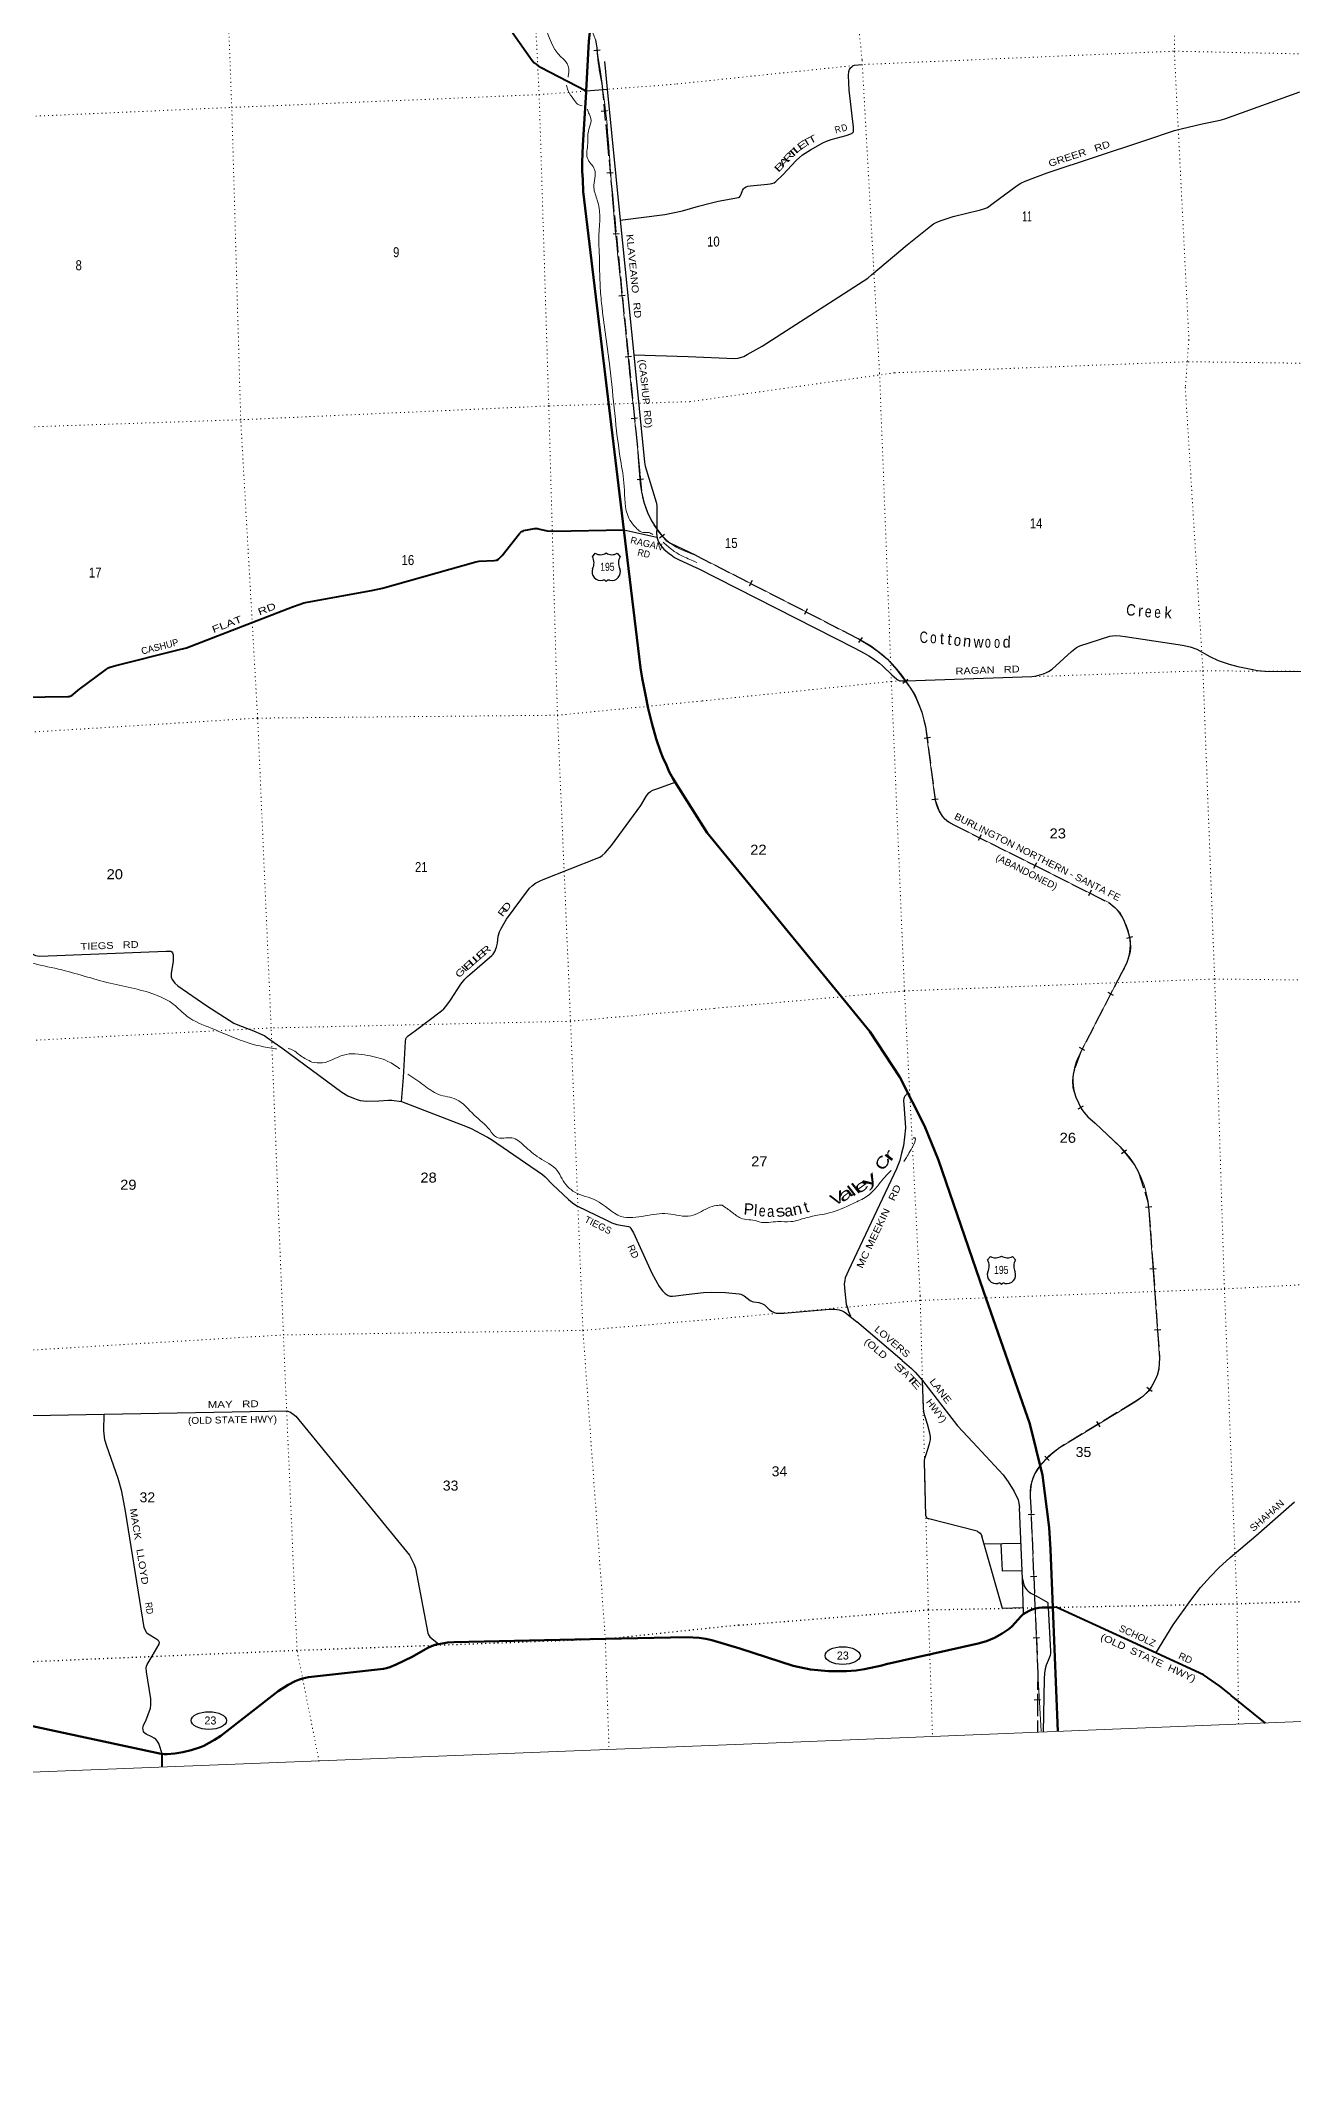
# Model space of a CAD drawing. Header units: feet. Extents: x 745759 to 1002271, y -170898 to 32007.
# Drawn here: x 896054 to 917986, y -170898 to -135377 of the extents above; entities that cross this region are included whole.
import ezdxf
from ezdxf.enums import TextEntityAlignment as Align

# ---------------------------------------------------------------- set-up
doc = ezdxf.new("R2010")
doc.units = ezdxf.units.FT
doc.header["$LTSCALE"] = 48
doc.linetypes.add('DOTTED', pattern=[1.5, 0.3, -1.2])
doc.linetypes.add('LONG_DASHED', pattern=[7.5, 6, -1.5])
for name, color, linetype, lineweight in [('16', 7, 'Continuous', 25), ('17', 7, 'Continuous', 25), ('20', 7, 'Continuous', 35), ('23', 7, 'Continuous', 70), ('26', 7, 'Continuous', 40), ('29', 7, 'Continuous', 25), ('34', 7, 'Continuous', 13), ('39', 7, 'Continuous', 13), ('4', 7, 'Continuous', 13), ('6', 7, 'DOTTED', 25), ('63', 7, 'Continuous', 25), ('7', 7, 'DOTTED', 13)]:
    doc.layers.add(name, color=color, linetype=linetype, lineweight=lineweight)
for name, color, linetype in [('27', 7, 'Continuous'), ('30', 7, 'Continuous'), ('41', 7, 'Continuous')]:
    doc.layers.add(name, color=color, linetype=linetype)

msp = doc.modelspace()

# ---------------------------------------------------------------- linework, layer by layer
at = {"layer": '16'}
for p, q in [((905713.76, -144408.02), (905765.07, -144349.26)), ((905956.83, -144343.29), (905956.55, -144343.49)), ((906148.92, -144349.17), (906200.31, -144408.02)), ((912875.25, -156647.17), (912874.97, -156647.37)), ((912632.18, -156711.9), (912683.49, -156653.14)), ((913067.34, -156653.05), (913118.73, -156711.9))]:
    msp.add_line(p, q, dxfattribs=at)
for centre, radius, start, end in [((905520.78, -144518.65), 222.05, 332.97043, 29.75871), ((905856.14, -144191.6), 182.07, 239.97227, 303.45418), ((906057.92, -144192.1), 181.52, 236.33975, 300.08743), ((906057.91, -144191.6), 182.07, 236.54582, 236.59441), ((906393.28, -144518.65), 222.05, 150.24129, 207.02957), ((905859.97, -144673.55), 151.42, 159.09177, 283.81923), ((906054.09, -144673.55), 151.42, 256.18077, 20.90823), ((912976.35, -156495.98), 181.52, 236.33975, 300.08743), ((912778.39, -156977.43), 151.42, 159.09177, 283.81923), ((912439.2, -156822.53), 222.05, 332.97043, 29.75871), ((912774.57, -156495.48), 182.07, 239.97227, 303.45418), ((912976.34, -156495.48), 182.07, 236.54582, 236.59441), ((912972.51, -156977.43), 151.42, 256.18077, 20.90823), ((913311.7, -156822.53), 222.05, 150.24129, 207.02957)]:
    msp.add_arc(centre, radius, start, end, dxfattribs=at)
for centre, major_axis, start_param, end_param in [((905915.3, -144872.37), (-19.56, 51.67), 4.95877769, 6.28318531), ((905998.75, -144872.37), (19.56, 51.67), 0, 1.32637542), ((912833.73, -157176.25), (-19.56, 51.67), 4.95877769, 6.28318531), ((912917.18, -157176.25), (19.56, 51.67), 0, 1.32637542)]:
    msp.add_ellipse(centre, major_axis=major_axis, ratio=0.929097, start_param=start_param, end_param=end_param, dxfattribs=at)
at = {"layer": '17'}
for centre in [(910095.2, -163639.28), (899001.11, -164775.65)]:
    msp.add_ellipse(centre, major_axis=(309.24, -1), ratio=0.500121, dxfattribs=at)
at = {"layer": '20', "lineweight": 70}
msp.add_line((913862.38, -164968.51), (913775.39, -162794.61), dxfattribs=at)
for points in [[(905760.78, -119453.46), (906251.87, -129908.37), (906262.45, -130024.79), (906260.49, -130129.61), (906252.26, -130228.64), (906244.72, -130345.77), (905662.93, -135279.75), (905651.06, -135388.99), (905607.62, -136258.5)], [(905607.62, -136258.5), (905606.89, -136273.04), (905546.65, -137210.09), (905542.07, -137351.28), (905534.02, -137506.71), (905535.95, -137659.73), (905543.76, -137808.49), (905551.83, -138015.66), (906264.96, -143936.77)], [(906264.96, -143936.77), (906555.88, -146352.23), (906586.79, -146534.49), (906640.79, -146824.3), (906690.52, -147066.09), (906754.97, -147323.43), (906832.04, -147594.36), (906907.01, -147816.15), (906949.92, -147921.85), (907009.37, -148058.78), (907060.51, -148171.25), (907127.46, -148295.88), (907165.27, -148355.65), (907724.12, -149239.03)], [(913775.39, -162794.61), (913734.83, -161779.68), (913712.58, -161399.96), (913590.53, -160483.8), (913373.39, -159585.42), (912563.04, -157260.91), (911770.15, -154967.93), (911527.22, -154367.63), (911093.35, -153518.67), (910573.12, -152719.72), (909972.22, -151979.52), (907723.65, -149238.29)]]:
    msp.add_lwpolyline(points, dxfattribs=at)
at = {"layer": '23'}
msp.add_line((913779.48, -162794.53), (913775.39, -162794.61), dxfattribs=at)
for points in [[(908292.55, -163517.02), (909226.48, -163816.63), (909534.55, -163880.86), (909847.65, -163912.53), (910162.34, -163911.3), (910333.49, -163897.61), (910475.18, -163877.18), (910782.74, -163810.55), (910853.78, -163790.28), (912468.87, -163429.78), (912613.38, -163386.14), (912752.54, -163327.63), (912884.82, -163254.9), (913008.78, -163168.74), (913060.57, -163126.6), (913212.48, -162954.88), (913257.43, -162916.23), (913306.18, -162882.49), (913358.18, -162854.03), (913412.88, -162831.16), (913469.66, -162814.14), (913527.91, -162803.14), (913587, -162798.3), (913595.5, -162798.11), (913775.39, -162794.61)], [(903028.18, -163436.24), (903177.72, -163408.54), (903287.49, -163401.11), (905940.08, -163347.86), (907368.02, -163318.04), (907581.63, -163329.26), (907700.47, -163345.78), (907805.4, -163369.37), (908293.98, -163517.45)], [(898182.51, -165359.56), (898218.41, -165364.91), (898268.71, -165364.09), (898403.07, -165353.72), (898546.02, -165331.06), (898688.99, -165294.16), (898851.39, -165240.22), (898910.81, -165215.45), (899097.33, -165114.7), (899207.28, -165042.17), (900210.69, -164261.62), (900388.13, -164148.48), (900513.58, -164085.72), (900568.88, -164063.42), (900639.86, -164041.95), (900742.2, -164018.83), (900851.87, -164002.69), (902056.05, -163868.84), (902108.11, -163859.44), (902165.88, -163841.27), (902278.87, -163793.62), (902561.81, -163657.63), (902831.97, -163504.01), (902900.41, -163472.96), (902981.29, -163446.53), (903016.87, -163438.34), (903028.18, -163436.24)], [(895829.86, -164856.36), (898165.35, -165357), (898182.51, -165359.56)]]:
    msp.add_lwpolyline(points, dxfattribs=at)
at = {"layer": '26'}
msp.add_line((898183.56, -165592.67), (898182.51, -165359.56), dxfattribs=at)
for points in [[(900002.92, -130609.51), (900246.33, -130971.84), (900381.38, -131230.44), (900557.35, -131453.18), (901162.16, -132128.46), (901194.14, -132154.78), (901229.9, -132175.11), (901347.36, -132225.94), (902284.9, -132646.44), (902458.27, -132750.44), (902554.17, -132810.61), (902601.3, -132846.39), (902640.94, -132886.3), (902788.71, -133057.77), (904660.39, -135725.98), (904693.97, -135763.28), (904729.73, -135791.74), (904767.11, -135817.76), (904805.9, -135839.12), (905607.62, -136258.5)], [(895328.81, -146873.16), (896529.41, -146854.27), (896554.11, -146852.69), (896582.18, -146846.08), (896602.81, -146836.99), (896622.9, -146822.4), (896712.58, -146744.35), (897206.2, -146376.49), (897244.54, -146351.79), (897264.35, -146343.53), (897287.3, -146337.05), (897373.06, -146313.55), (898440.86, -146042.02), (898606.57, -146001.27), (900461.4, -145287.94), (900600.47, -145236.88), (900659.9, -145215.4), (900718.13, -145203.34), (901849.12, -145001.85), (902040.92, -144958.07), (903675.8, -144497.1), (903731.09, -144489.46), (903993.48, -144476.59), (904041.43, -144467.99), (904071.03, -144449.37), (904135.09, -144386.43), (904438.58, -144001.85), (904459.47, -143981.13), (904478.87, -143967.51), (904494.14, -143959.66), (904511.24, -143952.67), (904701.26, -143915), (904726.89, -143912.58), (904752.89, -143914.65), (904796.4, -143925.37), (904922.52, -143954.67), (905035.61, -143960.31), (906264.96, -143936.77)], [(917496.32, -164822.31), (916898.9, -164335.45), (916865.59, -164310.65), (916696.84, -164172.18), (916409.95, -163975.07), (915447.89, -163531.84), (913835.46, -162793.26), (913798.9, -162794.72), (913779.48, -162794.53)]]:
    msp.add_lwpolyline(points, dxfattribs=at)
at = {"layer": '29'}
for p, q in [((905924.79, -135740.85), (905973.58, -136229.4)), ((905607.62, -136258.5), (905973.07, -136229.54)), ((905973.58, -136229.4), (906202.37, -138520.15)), ((906202.37, -138520.15), (906437.92, -140878.65)), ((906437.92, -140878.65), (907391.51, -140905.34)), ((906264.96, -143936.77), (906843.34, -144068.29)), ((907540.12, -144602.87), (910306.57, -146008.16)), ((911209.64, -146580.89), (913405.15, -146504.34)), ((911139.51, -158476.16), (910342.8, -157798.15)), ((911549.45, -161194.56), (911524.96, -160247.63)), ((912449.65, -161462.99), (911601.89, -161242.74)), ((912892.7, -162815.26), (912533.98, -161550.15)), ((912577.94, -161683.36), (913208.3, -161672.88)), ((913258.92, -162916.66), (913240.89, -162296.47)), ((913255.63, -162802.68), (912892.81, -162815.78)), ((913693.11, -162795.9), (913736.28, -163565.79))]:
    msp.add_line(p, q, dxfattribs=at)
for points in [[(907292.47, -138357.71), (907569.92, -138276.53), (907776.52, -138220.6), (907915.07, -138188.99), (908271.15, -138124.54), (908289.99, -138119.07), (908303.36, -138102.04), (908319.76, -138066.18), (908343.47, -137998.69), (908358.65, -137973.77), (908377.5, -137953.71), (908407.26, -137934.86), (908435.83, -137926.96), (908480.18, -137920.27), (908776.71, -137891.09), (908825.94, -137884.4), (908856.33, -137875.89), (908894, -137863.73), (908927.41, -137842.45), (909048.94, -137725.73), (909282.27, -137472.82), (909389.84, -137377.36), (909436.02, -137345.75), (909530.19, -137288.01), (909749.57, -137165.8), (909809.73, -137138.44), (909846.17, -137122.65), (909893.59, -137106.82), (910157.29, -137035.11), (910236.91, -137008.95), (910259.39, -136997.39), (910271.54, -136987.67), (910282.48, -136973.08), (910285.52, -136953.02), (910283.68, -136889.2), (910210.76, -136242.35), (910199.24, -135990.01), (910205.9, -135916.49), (910216.25, -135884.22), (910235.06, -135853.26), (910253.93, -135834.37), (910273.95, -135819.22), (910304.97, -135807.62), (910435.01, -135793.03)], [(915386.19, -137124.44), (915902.72, -136952.98), (916018.17, -136920.18), (916388.85, -136836.25), (916701.18, -136769.4), (916787.47, -136748.7), (918100.01, -136272.07)], [(907391.51, -140905.34), (908201.27, -140937.51), (908265.67, -140933.86), (908324, -140919.26), (908362.89, -140904.67), (908424.88, -140869.42), (908687.39, -140723.51), (910537.04, -139531.95), (910602.72, -139478.43), (911224.96, -138953.16), (911633.31, -138622.43), (911685.52, -138582.32), (911741.48, -138553.11), (911819.26, -138523.92), (912031.93, -138457.07), (912508.33, -138340.34), (912586.09, -138316.04), (912631.09, -138295.33), (912731.95, -138223.61), (913150.01, -137912.34), (913216.85, -137872.23), (913287.36, -137838.15), (913675.03, -137688.62), (915386.19, -137124.44)], [(906202.37, -138520.15), (906980.59, -138420.92), (907292.47, -138357.71)], [(906437.92, -140878.65), (906625.4, -142755.78), (906638.13, -142823.77), (906829.93, -143452.8), (906842.42, -143514.76), (906844.8, -143627.47), (906839.28, -143899.64), (906837.55, -144010.5), (906840.54, -144040.37), (906849.79, -144082.3), (906861.22, -144122.05), (906878.71, -144158.26), (906906.39, -144206.44), (906934.68, -144243.47), (906964.61, -144276.68), (907064.74, -144357.27), (907090.86, -144377.96), (907153.15, -144420.05), (907223.88, -144458.66), (907539.05, -144602.38)], [(913405.15, -146504.34), (913454.89, -146500.08), (913503.51, -146490.36), (913572.79, -146472.12), (913612.29, -146456.92), (913665.15, -146436.85), (913697.97, -146419.83), (913763, -146374.23), (914098.44, -146067.81), (914188.98, -145995.45), (914249.14, -145965.67), (914769.32, -145800.3), (914818.55, -145791.17), (914872.03, -145786.31), (914954.06, -145790.57), (915039.75, -145803.33), (916043.03, -145955.94), (916176.13, -145984.51), (916295.83, -146028.9), (916524.32, -146155.36), (916669.57, -146222.84), (916859.76, -146286.68), (917009.88, -146329.85), (917243.82, -146379.1), (917357.48, -146397.94), (917487.85, -146410.39)], [(910306.57, -146008.16), (910474.2, -146099.42), (910554.41, -146143.2), (910615.18, -146182.11), (910739.15, -146272.09), (910795.06, -146318.3), (910957.92, -146473.94), (911045.42, -146551.76), (911060.01, -146561.49), (911084.32, -146573.65), (911128.07, -146578.51), (911209.64, -146580.89)], [(917487.85, -146410.39), (920746.43, -146427.21), (921130.93, -146430.23)], [(904065.7, -151049.33), (904085.28, -150975.37), (904115.72, -150912.3), (904211.38, -150751.33), (904615.76, -150207.52), (904665.77, -150161.83), (904720.11, -150120.51), (904798.39, -150079.17), (904854.91, -150055.25), (905798.46, -149685.45), (905841.95, -149665.87), (905885.44, -149637.59), (905937.61, -149589.74), (906050.66, -149463.58), (906563.74, -148763.15), (906663.75, -148593.48), (906702.9, -148539.08), (906733.32, -148515.17), (906770.29, -148495.58), (906859.42, -148462.96), (907165.27, -148355.65)], [(892142.11, -149957.43), (894521.22, -150667.77), (894574.41, -150687.84), (894652.93, -150737.13), (895968.17, -151384.55), (896041.25, -151397.8), (898253.15, -151313.06)], [(898253.15, -151313.06), (898333.41, -151314.32), (898350.79, -151320.85), (898363.84, -151340.43), (898376.89, -151375.23), (898372.54, -151483.99), (898337.75, -151701.5), (898339.92, -151764.59), (898359.49, -151810.26), (898407.32, -151871.17), (898459.5, -151919.02), (898963.87, -152267.05), (899439.98, -152569.41), (899507.38, -152602.03), (899781.3, -152706.44), (899916.09, -152765.17), (899981.31, -152795.63), (900011.75, -152815.2), (900276.98, -153002.26), (901329.21, -153780.97), (901431.38, -153841.88), (901529.22, -153885.38), (901594.43, -153909.31), (901650.96, -153922.36), (901764.01, -153937.59), (901977.06, -153933.24), (902146.63, -153920.19), (902203.16, -153920.19), (902371.09, -153941.79)], [(902371.09, -153941.79), (902409.05, -153524.76), (902439.48, -152889.59), (902450.37, -152843.92), (902461.24, -152822.16), (902491.66, -152793.88), (902617.76, -152698.17), (903069.97, -152354.48), (903111.29, -152319.69), (903148.24, -152280.52), (903230.85, -152167.41), (903413.48, -151888.98), (903480.89, -151804.16), (903526.54, -151754.12), (903565.66, -151719.31), (903952.65, -151388.67), (903976.57, -151362.58), (904004.83, -151314.71), (904035.26, -151240.75), (904052.67, -151173.33), (904065.7, -151049.33)], [(911238.6, -153792.33), (911185.15, -153851.54), (911170.42, -153870.17), (911163.42, -153888.8), (911161.11, -153926.06), (911169.63, -154068.88), (911194.46, -154404.21), (911180.5, -154565.67), (911157.22, -154720.91), (911127.74, -154848.21), (911093.61, -154975.51), (911039.29, -155118.34), (910195.2, -156900.55), (910140.89, -157027.85), (910133.13, -157074.42), (910122.27, -157133.42), (910133.13, -157266.93), (910157.96, -157490.48), (910178.13, -157555.68), (910195.2, -157614.68), (910232.44, -157701.61)], [(902371.09, -153941.79), (903492.37, -154372.64), (903590.19, -154413.96), (903768.46, -154505.32), (903874.99, -154564.05), (903946.73, -154605.38), (904842.43, -155218.78), (904885.92, -155257.94), (905016.36, -155392.8), (905294.63, -155658.17), (905364.21, -155714.73), (905408.77, -155744.09), (905455.51, -155771.28), (905946.84, -156014.9), (906053.37, -156064.93), (906105.55, -156084.51), (906142.5, -156093.21), (906242.51, -156110.61)], [(906242.51, -156110.61), (906347.95, -156128.01), (906364.78, -156133.97), (906372.39, -156141.58), (906389.25, -156162.82), (906434.91, -156238.95), (906756.66, -156948.06), (906884.93, -157178.63), (906940.92, -157253.14), (906965.92, -157280.33), (906989.29, -157300.44), (907038.74, -157335.8), (907058.31, -157345.59), (907076.25, -157350.47), (907096.36, -157351.02), (907113.75, -157349.94), (907176.25, -157343.94), (907354.52, -157317.84), (907658.89, -157285.21), (907795.85, -157280.86), (908045.67, -157286.29)], [(908045.67, -157286.29), (908282.8, -157310.4), (908309.96, -157316.61), (908333.23, -157324.37), (908369.7, -157344.55), (908475.21, -157422.18), (908510.12, -157440.81), (908540.38, -157450.12), (908627.27, -157462.54), (908660.63, -157470.31), (908691.66, -157482.72), (908726.57, -157502.9), (908816.57, -157589.84), (908859.24, -157614.68), (908897.25, -157633.31), (908939.92, -157644.18), (908984.15, -157648.84), (909064.83, -157645.73), (909871.68, -157577.42), (909957.02, -157575.87), (909992.71, -157580.53), (910033.05, -157589.84), (910088.91, -157608.47), (910123.05, -157624), (910164.94, -157650.39), (910342.8, -157798.15)], [(887809.05, -158698.82), (890075.52, -158552.02), (890150.02, -158554.78), (890235.76, -158579.28), (892191.96, -159433.21), (892261.65, -159462.71), (892402, -159495.48), (893523.87, -159628.75), (893588.58, -159634.26), (893697.11, -159625.98), (894966.29, -159453.32), (897167.2, -159414.63)], [(911139.51, -158476.16), (911299.97, -158612.91), (911365.14, -158679.67), (911490.82, -158822.48)], [(911524.96, -160247.63), (911528.83, -160221.24), (911533.48, -160190.19), (911549.79, -160138.96), (911618.06, -159930.93), (911626.58, -159887.46), (911631.24, -159848.65), (911631.24, -159803.63), (911621.16, -159747.74), (911577.71, -159589.39), (911531.17, -159443.46), (911517.97, -159378.26), (911512.55, -159297.53), (911490.82, -158822.48)], [(911490.82, -158822.48), (912105.28, -159617.34), (912372.16, -159902.99), (912905.92, -160474.29), (912991.26, -160595.38), (913098.33, -160766.15), (913165.05, -160915.19), (913180.56, -160971.07), (913191.9, -161050.64)], [(897869.52, -163145.92), (897543.38, -161113.1), (897473.81, -160769.4), (897412.93, -160538.83), (897212.92, -159973.26), (897178.13, -159864.49), (897160.74, -159703.52), (897167.2, -159414.63)], [(897167.2, -159414.63), (900364.56, -159358.42), (900427.89, -159380.11), (900521.35, -159450.98), (902510.81, -161882.91), (902549.7, -161949.88), (902589.22, -162032.93), (902616.43, -162110.43), (902836.03, -163246), (902846.69, -163277.18), (902856.35, -163295.82), (902868.81, -163311.19), (902902.26, -163342.11), (903028.18, -163436.24)], [(911549.45, -161194.56), (911555.21, -161210.92), (911564.52, -161223.34), (911581.59, -161234.2), (911601.89, -161242.74)], [(913240.89, -162296.47), (913189.97, -161052.73), (913191.9, -161050.64)], [(915578.38, -163596.02), (915877.99, -163102.58), (916188.31, -162667.9), (916362.1, -162444.35), (916535.88, -162251.85), (916678.63, -162105.92), (916877.23, -161922.74), (917330.3, -161543.95), (918006.19, -160946.2)], [(912449.65, -161462.99), (912467.96, -161470.96), (912481.15, -161479.5), (912501.71, -161498.91), (912519.17, -161519.87), (912533.98, -161550.15)], [(912862.87, -161688.98), (912886.17, -162154.19), (913224.58, -162149.99)], [(913240.89, -162296.47), (913268.98, -162400.87), (913279.84, -162427.26), (913297.68, -162456.76), (913321.73, -162487.81), (913345, -162512.65), (913369.83, -162534.38), (913400.08, -162553.01), (913489.62, -162600.46)], [(913693.11, -162795.9), (913692.09, -162716.91), (913489.62, -162600.46)], [(898182.51, -165359.56), (898129.33, -165196.1), (898121.72, -165177.62), (898089.11, -165122.14), (898072.8, -165103.65), (898060.84, -165092.78), (898043.45, -165081.9), (898002.14, -165060.15), (897899.96, -165012.3), (897878.22, -164997.07), (897865.17, -164984.01), (897857.56, -164969.88), (897847.78, -164929.63), (897845.61, -164911.14), (897847.78, -164886.13), (897858.65, -164853.5), (897895.61, -164781.72), (897978.23, -164559.84), (897980.39, -164539.17), (897984.75, -164516.33), (897982.58, -164394.52), (897908.66, -163924.66), (897904.3, -163853.96), (897908.64, -163823.51), (897921.7, -163794.15), (898008.67, -163650.58), (898130.42, -163437.4), (898134.75, -163412.38), (898126.07, -163385.2), (898106.48, -163368.88), (898073.89, -163346.04), (897934.75, -163263.38), (897915.16, -163247.06), (897899.96, -163224.23), (897869.52, -163145.92)], [(913736.28, -163565.79), (913734.75, -163604.2), (913729.31, -163636.8), (913692.07, -163726.85), (913660.27, -163804.47), (913642.42, -163872.78), (913630.01, -163947.3), (913623.8, -164043.55), (913605.33, -164978.84)]]:
    msp.add_lwpolyline(points, dxfattribs=at)
at = {"layer": '34'}
msp.add_spline([(901022.41, -119641.59), (901482.39, -120170.4), (902045.9, -120923.85), (902861.49, -121939.35), (903364.38, -122534.03), (903800.76, -123076.92), (904155.98, -123554.5), (904557.88, -124040.33), (904798.31, -124365.29), (904931.44, -124678.35), (905038.31, -125248.27), (905274.82, -126455.7), (905378.73, -126846.45), (905634.08, -127140.61), (905832.3, -127416.87), (905872.83, -127681.18), (905787.8, -127930.28), (905594.33, -128189.67), (905462.25, -128472.84), (905443.08, -128705.25), (905441.16, -129380.16), (905415.87, -129765.9), (905320.78, -130015.39), (905062.84, -130327.67), (904801.23, -130700.53), (904541.14, -131216.35), (904171.41, -131970.14), (904132.59, -132215.41), (904193.56, -132486.98), (904443.16, -133047.27), (904898.19, -133913.75), (905390.83, -134762.64), (905766.93, -135362.29), (905801.97, -135640.92), (905877.45, -136129.47), (906062.37, -138082.25), (906272.93, -140227.41), (906425.29, -141758.43), (906517.06, -142665.35), (906574.94, -143271.43), (906679.93, -143637.97), (906835.96, -143917.9), (907079.76, -144174.24), (907524.99, -144385.14)], degree=3, dxfattribs=at)
at = {"layer": '39'}
for points in [[(899783.83, -130866.55), (899904.3, -131039.65), (899985.22, -131098.92), (900143.24, -131016.18), (900271.08, -130934.61), (900316.38, -130959.02), (900421.27, -131116.06), (900583.52, -131297.04), (900685.69, -131436.06), (900957.02, -131622.83), (901105.71, -131766.06), (901235.71, -131843.55), (901372.83, -131896.6), (901466.32, -132019.84), (901652.1, -132183.78), (901787.49, -132192.57), (902042.56, -132375.95), (902284.77, -132539.69), (902504.27, -132637.84), (902708.95, -132821.18), (902911.87, -133063.01), (903148.93, -133301.49), (903299.95, -133607.8), (903717.35, -133974.17), (904346.39, -134340.29), (904544.72, -134515.82), (904855.61, -135045.51), (905166, -135665.86), (905271.09, -135776.56), (905296.96, -135974.97), (905288.11, -136014.72)], [(905262.12, -136155.73), (905289.66, -136253.25), (905384.17, -136402.64), (905456.05, -136488.45), (905534.84, -136521.26)], [(905626.02, -136579.53), (905656.23, -136659.89), (905691.04, -136777.37), (905650.02, -136928.32), (905633.88, -137180.3), (905625.94, -137434.61), (905752.6, -137633.1), (905740.67, -137947.82), (905799.76, -138171.11), (905843.17, -138457.47), (905826.38, -138802.6), (905833.33, -139084.34), (905851.8, -139708.18), (905884.09, -140057.07), (906019.69, -141090.84), (906206.94, -142712.55), (906271.51, -143177.74), (906353.07, -143733.38), (906438.75, -143862.97), (906508.06, -143934.79), (906602.68, -143983.45), (906703.62, -143987.55), (906774.4, -144019.54)], [(906955.81, -144155.72), (907127.04, -144301.3), (907303.84, -144402.91), (907540.3, -144508.96)], [(889639.04, -155550.54), (889719.23, -155513.45), (889862.36, -155513.88), (889959.49, -155316.68), (890018.83, -155235.79), (890016.45, -155123.08), (890026.1, -154905.14), (890120.47, -154585.18), (890302.94, -154302.05), (890448.48, -154002.23), (890492.95, -153746.67), (890559.97, -153552.67), (890581.98, -153445.05), (890568.11, -153244.15), (890776.35, -153105.04), (890979.52, -152887.58), (891364.31, -152209.74), (891820.76, -151508.95), (892330.91, -150737.56), (892524.44, -150427.81), (892630.06, -150345.1), (892849.27, -150332.48), (893246.59, -150441.79), (893866.9, -150687.39), (894410.5, -150929.96), (895079.82, -151191.76), (895853.89, -151503.85), (896368.64, -151626.69), (897271.11, -151871.3), (898106.06, -152090.35), (898377.91, -152238.83), (898622.08, -152452.85), (899043.36, -152659.93), (899622.95, -152895.04), (900165.95, -153018.78), (900185.46, -153021.14)], [(900386.51, -153013.5), (900434.71, -153026.18), (900610.26, -153144.38), (900803.9, -153251.6)], [(900803.9, -153251.6), (900987.91, -153266.54), (901355.46, -153129.25), (901776.95, -153134.87), (902135.79, -153239.65), (902344.8, -153368.64)], [(902485.49, -153464.18), (902762.76, -153656.22), (903018.98, -153817.39), (903330.82, -153905.88), (903645.85, -154179.57), (903915.97, -154438.91), (904035.94, -154569.17), (904304.4, -154578.79), (904521.36, -154715.31), (904785.74, -154930.56), (905096.63, -155150.02), (905182.94, -155295.71), (905405.75, -155530.71), (905778.15, -155673.23), (906214.33, -155952.24), (906635.27, -155943.79), (907034.99, -155907.97), (907439.47, -155942.46), (907734.56, -155808.01), (907884.01, -155763.87), (907985.31, -155757.25)], [(911163.73, -154992.43), (911272.09, -154819.61), (911338.43, -154578.93), (911328.45, -154581.36)], [(907985.31, -155757.25), (908154.96, -155876.53), (908310.64, -155982.85), (908597.03, -156035.28), (908633.85, -156047.83), (908962.19, -156044.05), (909187.93, -156044.6), (909453.18, -155978.98), (909912.38, -155876.94), (910316.44, -155710.7), (910538.97, -155588.41), (910708.98, -155415.92), (910920.25, -155171.13), (910942.68, -155149.71)]]:
    msp.add_spline(points, degree=3, dxfattribs=at)
at = {"layer": '4'}
msp.add_lwpolyline([(745759.19, 12310.89), (776820.48, 13358.05), (807880.31, 14447.96), (838938.61, 15580.58), (869995.32, 16755.93), (901050.39, 17973.99), (932103.74, 19234.78), (963155.34, 20538.27), (994205.12, 21881.75), (1002271.19, -161246.56), (970969.51, -162603.69), (939665.99, -163917.76), (908360.69, -165188.77), (877053.68, -166416.71), (845745, -167601.59), (814434.73, -168743.41), (783122.91, -169842.15), (751809.62, -170897.82)], close=True, dxfattribs=at)
msp.add_lwpolyline([(745759.19, 12310.89), (776820.48, 13358.05), (807880.31, 14447.96), (838938.61, 15580.58), (869995.32, 16755.93), (901050.39, 17973.99), (932103.74, 19234.78), (963155.34, 20538.27), (994205.12, 21881.75), (1002271.19, -161246.56), (970969.51, -162603.69), (939665.99, -163917.76), (908360.69, -165188.77), (877053.68, -166416.71), (845745, -167601.59), (814434.73, -168743.41), (783122.91, -169842.15), (751809.62, -170897.82)], close=True, dxfattribs=at)
at = {"layer": '6'}
for points in [[(908276.61, -163106.72), (911595.2, -162837.67), (916997.87, -162730.58), (919656.17, -162643.22)], [(908276.61, -163106.72), (905940.24, -163351.88), (900544.03, -163551.45), (895191.19, -163777.51), (889739.5, -164001.41), (884422.99, -164280.45), (879120.33, -164552.89), (876986.3, -164667.92)]]:
    msp.add_lwpolyline(points, dxfattribs=at)
at = {"layer": '63'}
for p, q in [((905738.09, -135547.9), (905848.33, -135538.91)), ((905869.8, -136612.3), (905979.91, -136601.79)), ((905969.49, -137693.43), (906079.62, -137683.08)), ((906075.03, -138760.65), (906185.12, -138749.87)), ((906178.58, -139841.52), (906288.65, -139830.69)), ((906286.8, -140908.31), (906396.86, -140897.38)), ((906392.16, -141989.06), (906502.21, -141977.96)), ((906500.62, -143055.47), (906610.74, -143044.98)), ((906886.05, -144080.39), (906975.08, -144014.75)), ((908511.19, -144825.71), (908460.72, -144924.13)), ((909476.14, -145323.53), (909425.66, -145421.95)), ((910435.12, -145819.73), (910371.2, -145910)), ((911236.34, -146559.63), (911150.3, -146629.14)), ((911629.83, -147574.77), (911520.15, -147589.06)), ((911767.47, -148651.81), (911657.79, -148666.09)), ((912517.28, -149275.55), (912467.66, -149374.41)), ((913486.53, -149764.94), (913436.92, -149863.79)), ((914445.99, -150243.56), (914396.37, -150342.42)), ((915169.61, -151057.95), (915063.38, -151088.77)), ((914838.32, -152087.18), (914740.09, -152036.34)), ((914336.86, -153050.24), (914238.63, -152999.4)), ((914306.77, -154021.88), (914212.09, -154079.07)), ((915063.92, -154794.65), (914974.28, -154859.45)), ((915506.81, -155783.41), (915396.85, -155795.38)), ((915584.79, -156868.4), (915474.47, -156876.37)), ((915664.67, -157937.63), (915554.35, -157945.6)), ((915511.35, -159014.76), (915422.46, -158948.94)), ((914603.27, -159635.19), (914545.97, -159540.58)), ((913711.83, -160226.91), (913636.22, -160146.17)), ((913450.72, -161171.85), (913340.21, -161176.56)), ((913494.28, -162256.77), (913383.77, -162261.48)), ((913542.48, -163327.9), (913431.97, -163332.6)), ((913557.01, -164414.85), (913446.57, -164421.08))]:
    msp.add_line(p, q, dxfattribs=at)
at = {"layer": '63', "lineweight": 13}
for p, q in [((907532.52, -144386.84), (910368.5, -145841.31)), ((911548.02, -147381.06), (911715.66, -148668.25)), ((912042.39, -149099.99), (914754.56, -150461.21)), ((914982.08, -151687.41), (914257.67, -153086.85)), ((914513.7, -154319.9), (914954.58, -154734.73)), ((915457.45, -155848.51), (915643.79, -158427.15)), ((915211.19, -159201.41), (913890.89, -160001.04))]:
    msp.add_line(p, q, dxfattribs=at)
at = {"layer": '63', "linetype": 'LONG_DASHED'}
for points in [[(905767.99, -135361.96), (905791.63, -135500.68), (905803.06, -135640.78), (905843.8, -135884.62), (905878.54, -136129.34), (905971.75, -137105.7), (906063.46, -138082.14), (906168.48, -139154.75), (906274.02, -140227.3), (906350.05, -140992.82), (906426.38, -141758.32), (906472.12, -142211.79), (906518.15, -142665.24), (906547.17, -142968.26), (906576.03, -143271.26), (906615.37, -143456.8), (906680.95, -143637.54), (906750.4, -143781.62), (906836.87, -143917.28), (906944.71, -144063.54), (907007.15, -144125.95), (907080.3, -144173.28), (907302.85, -144278.7), (907525.46, -144384.15)], [(907532.02, -144387.82), (909452.2, -145372.61), (910367.93, -145842.25), (910594.95, -145982.03), (910719.08, -146065.87), (910879, -146204.17), (910964.24, -146292.53), (911044.93, -146388.78), (911194.55, -146594.8), (911272.49, -146691.26), (911363.02, -146835.89), (911418.88, -146963.2), (911480.95, -147130.87), (911518.85, -147267), (911546.94, -147381.26), (911713.47, -148659.95), (911714.59, -148668.55), (911783.52, -148860.32), (911838.83, -148948.89), (911864.21, -148981.42), (911926.28, -149034.2), (912041.81, -149100.93), (913463.03, -149814.22), (914753.87, -150462.1), (914860.48, -150549.42), (914941.17, -150630.15), (915013.16, -150758.77), (915077.71, -150925.12), (915118.06, -151061.74), (915127.44, -151140.08), (915131.88, -151257.19), (915121.16, -151347.4), (915062.64, -151526.56), (914981.1, -151686.91), (914287.86, -153026.12), (914256.65, -153086.42), (914154.47, -153371.83), (914132.11, -153467), (914120.34, -153582.96), (914126.54, -153694.74), (914177.5, -153864.99), (914272.4, -154064.23), (914315.85, -154129.44), (914384.59, -154207.81), (914512.96, -154320.71), (914953.75, -154735.46), (915052.89, -154855.99), (915204.95, -155051.61), (915273.32, -155177.48), (915439.84, -155696.88), (915456.35, -155848.61), (915530.41, -156873.43), (915642.68, -158427.09), (915631.66, -158622.3), (915606.84, -158721.66), (915572.77, -158800.33), (915476.5, -158976.27), (915448.57, -159010.42), (915346.81, -159105.47), (915210.59, -159200.49), (913890.22, -160000.16), (913752.59, -160112.68), (913650.18, -160208.93), (913540.47, -160327.7), (913459.58, -160450.19), (913423.64, -160538.06), (913400.9, -160607.8), (913386.4, -160671.57), (913376.98, -160794.12), (913379.98, -160855.21), (913439.78, -162260.2), (913511.62, -163948.23), (913503.98, -164413.61), (913506.4, -164982.75)]]:
    msp.add_lwpolyline(points, dxfattribs=at)
at = {"layer": '63', "lineweight": 13}
msp.add_lwpolyline([(913381.08, -160855.16), (913512.72, -163948.18), (913569.97, -164961.82)], dxfattribs=at)
for centre, radius, start, end in [((909316.57, -147868.8), 2284.14, 12.32949, 62.57809), ((912264.28, -148592.57), 553.82, 187.85446, 246.38059), ((914213.83, -151195.75), 912.11, 327.38201, 53.64123), ((915066.46, -153562.02), 938.04, 149.56549, 233.89488), ((913725.2, -155960.2), 1735.84, 3.68928, 44.90893), ((914796.72, -158461.85), 847.78, 299.26736, 2.34609), ((914616.9, -161126.59), 1339.38, 122.82313, 149.69001), ((914112.13, -160788.78), 734.05, 152.56986, 185.18804)]:
    msp.add_arc(centre, radius, start, end, dxfattribs=at)
at = {"layer": '7'}
for points in [[(909396.46, -119309.19), (909429.44, -120000.63), (909676.95, -125342.63), (909916.32, -130682.96), (910434.97, -135720.72), (910740.71, -141197.83), (910948.12, -146591.93), (911176.58, -152007.31), (911452.17, -157343.46), (911595.2, -162837.67), (911667.87, -165056.53)], [(914706.68, -119095.22), (914734.47, -119730.33), (914979.58, -125110.74), (915232.06, -130474.71), (915943.54, -132843.7), (915900.41, -135571.14), (916156.73, -140617.63), (916093.16, -141444.38), (916401.85, -146406.07), (916607.16, -151798.24), (916777.54, -157222.12), (916997.87, -162730.58), (917027.24, -164841.21)], [(900928.75, -165484.16), (900544.03, -163551.45), (900304.63, -158027.23), (900091.31, -152655.08), (899853.89, -147233.52), (899557.74, -142011.68), (899401.27, -136546.65), (899194.27, -131129.94), (899005.52, -125819.28), (898787.8, -120489.61), (898724.3, -119732.63)], [(904155.22, -121180.41), (904331.41, -125574.13), (904511.51, -130921.39), (904782.36, -136321.49), (904950.28, -141769.95), (905102.7, -147182.76), (905331.5, -152538.18), (905548.32, -157948.47), (905940.24, -163351.88), (906005.33, -165282.64)], [(907193.89, -136136.22), (910476.46, -135794.04), (915900.41, -135562.14), (920751.43, -135666.75), (926886.2, -135335.22), (932298.29, -135165.24), (937759.47, -134870.21), (938461.83, -134882.12)], [(875954.98, -137904.28), (878036.37, -137815.73), (883403.24, -137639.47), (888758.89, -136968.1), (893956.32, -136788.42), (899401.27, -136546.65), (904781.13, -136322.77), (907193.89, -136136.22)], [(907422.19, -141695.87), (911007.14, -141190), (916145.39, -140995.9), (920968.3, -141060.59), (927063.13, -140770.93), (932551.49, -140498.94), (937983.01, -140312), (938689.94, -140279.46)], [(907422.19, -141695.87), (904950.28, -141769.95), (899557.74, -142011.68), (894090.47, -142197.92), (888854.49, -142371.05), (883534.02, -142962.48), (878164.14, -143165.04), (876160.95, -143249.28)], [(907636.13, -146932.89), (910948.12, -146591.93), (916401.85, -146406.07), (921130.93, -146430.23), (927117.82, -146270.25), (932549.63, -146042.98), (938096.5, -145828.88), (938912.01, -145773.94)], [(892037.23, -147671.79), (894446.76, -147566.47), (899853.89, -147233.52), (905102.7, -147182.76), (907632.09, -146933.29)], [(907848.46, -152312.69), (911176.58, -152007.31), (916607.16, -151798.24), (921325.53, -151855.1), (927371.92, -151672.45), (932817.69, -151299.45), (938244.8, -151056.25), (939131.4, -151007.82)], [(907848.46, -152312.69), (905331.5, -152538.18), (900091.31, -152655.08), (894704.28, -152934.87), (889292.47, -153199.51), (883981.29, -153615.31), (878634.02, -153829.07), (876571.7, -153908.8)], [(908066.9, -157731.02), (911465.48, -157422.16), (916777.54, -157222.12), (921519.02, -156969.56), (927549.02, -157017.43), (933046.15, -156714.83), (938374, -156459.7), (939355.7, -156408.47)], [(876779.04, -159297.01), (878861.43, -159200.66), (884168.97, -158950.18), (889512.46, -158587.5), (894921.34, -158351.18), (900304.63, -158027.23), (905548.32, -157948.47), (908063.05, -157731.35)]]:
    msp.add_lwpolyline(points, dxfattribs=at)

# ---------------------------------------------------------------- texts
at = {"layer": '16', "width": 0.8}
for p in [(905976.62, -144655.06), (912871.9, -156958.94)]:
    msp.add_text('195', height=140, dxfattribs=at).set_placement(p, align=Align.CENTER)
at = {"layer": '17'}
for p in [(910098.1, -163707.59), (899027.16, -164843.96)]:
    msp.add_text('23', height=140, dxfattribs=at).set_placement(p, align=Align.CENTER)
at = {"layer": '27'}
for s, rotation, width, p in [('FLAT     RD', 21.036, 1.4, (899081.82, -145744.78)), ('(OLD  STATE  HWY)', 335.39, 1.2, (914596.79, -163354.75)), ('SCHOLZ', 335.264, 1.05, (914918.36, -163202.92)), ('RD', 335.264, 1.05, (915961, -163685.08))]:
    msp.add_text(s, height=120, rotation=rotation, dxfattribs=dict(at, width=width)).set_placement(p)
msp.add_text('CASHUP', height=120, rotation=14.267, dxfattribs=at).set_placement((897832.51, -146121.73))
at = {"layer": '30'}
for s, rotation, width, p in [('T', 30.121, 1.55, (909497.01, -137207.36)), ('T', 29.121, 1.5, (909592.51, -137156.94)), ('R', 15.213, 0.9, (910024.04, -136988.44)), ('D', 15.213, 0.9, (910139.09, -136958.69)), ('A', 47.306, 1.8, (909111.93, -137539.48)), ('R', 47.306, 1.6, (909190.09, -137454.76)), ('T', 41.587, 1.9, (909260.08, -137390.27)), ('L', 41.587, 1.95, (909341, -137310.31)), ('E', 36.014, 1.5, (909417.66, -137254.48)), ('B', 47.306, 1.75, (909033.76, -137624.21)), ('R', 53.365, 1.4, (904189.77, -150654.86)), ('D', 53.365, 1.4, (904258.87, -150568.18)), ('E', 41.51, 1.7, (903805.04, -151407.77)), ('R', 40.51, 1.5, (903886.82, -151339.7)), ('G', 51.524, 1.35, (903445.68, -151723.19)), ('I', 47.627, 1.35, (903512.18, -151657.23)), ('E', 42.51, 1.75, (903585.38, -151599.59)), ('L', 41.51, 1.95, (903665.17, -151529.62)), ('L', 41.51, 1.95, (903733.96, -151469.7)), ('S', 319.561, 1.65, (911045.63, -158642.88)), ('T', 312.849, 1.95, (911260.4, -158847.2)), ('E', 311.349, 1.7, (911339.23, -158930.84))]:
    msp.add_text(s, height=120, rotation=rotation, dxfattribs=dict(at, width=width)).set_placement(p, align=Align.CENTER)
for s, rotation, width, p in [('GREER   RD', 18.248, 1.2, (913720.9, -137589.26)), ('KLAVEANO   RD', 275.703, 1.2, (906307.82, -138770.96)), ('(CASHUP  RD)', 275.704, 1.1, (906523.8, -140962.5)), ('RD', 347.189, 0.95, (906494.37, -144384.8)), ('RAGAN   RD', 1.997, 1.2, (912072.45, -146470.76)), ('TIEGS   RD', 2.194, 1.2, (896757.38, -151290.31)), ('MC MEEKIN   RD', 64.657, 1.25, (910439.28, -156873.78)), ('TIEGS', 333.626, 1.05, (905561.71, -156046.06)), ('RD', 294.406, 1.05, (906323.36, -156481.63)), ('LOVERS', 319.602, 1.15, (910640.45, -157946.4)), ('(OLD', 319.602, 1.2, (910461.77, -158162.01)), ('LANE', 307.706, 1.2, (911608.54, -158843.95)), ('(OLD STATE HWY)', 1.007, 1.1, (898634.98, -159585.73)), ('MAY   RD', 1.007, 1.25, (898982, -159306.29)), ('HWY)', 307.706, 1.1, (911545.99, -159204.04)), ('SHAHAN', 41.489, 1.1, (917286.05, -161476.29)), ('MACK   LLOYD', 279.115, 1.2, (897616.26, -161072.75)), ('RD', 279.115, 0.9, (897882.93, -162715.65))]:
    msp.add_text(s, height=120, rotation=rotation, dxfattribs=dict(at, width=width)).set_placement(p)
msp.add_text('RAGAN', height=120, rotation=347.189, dxfattribs=at).set_placement((906370.12, -144172.31))
for s, rotation, p in [('T', 316.31, (911088.89, -158681.68)), ('A', 314.849, (911164.68, -158750.05))]:
    msp.add_text(s, height=120, rotation=rotation, dxfattribs=at).set_placement(p, align=Align.CENTER)
at = {"layer": '41'}
for s, rotation, width, p in [('C', 354.528, 0.85, (915132.07, -145439.03)), ('k', 356.768, 0.95, (915786.85, -145486.86)), ('e', 355.743, 0.8, (915438.96, -145467.86)), ('e', 357.712, 0.75, (915604.01, -145478.14)), ('C', 1.85, 0.75, (911519.09, -145919.2)), ('o', 358.885, 0.75, (911681.61, -145923.84)), ('o', 353.355, 0.85, (912094.83, -145967.64)), ('n', 354.261, 0.95, (912265.46, -145983.9)), ('w', 358.479, 0.9, (912472.26, -145999.77)), ('o', 359.17, 0.7, (912635.52, -146000.39)), ('o', 359.17, 0.7, (912796.54, -146003.58)), ('d', 358.768, 0.95, (912964.66, -146000.51)), ('r', 52.807, 1.9, (910982.66, -154943.06)), ('y', 41.088, 2, (910619.97, -155382.84)), ('C', 60.384, 1.3, (910878.74, -155059.73)), ('V', 26.192, 1.35, (910046.14, -155722.34)), ('a', 35.379, 1.75, (910195.36, -155643.43)), ('l', 37.535, 1.5, (910311.27, -155585.4)), ('l', 38.125, 1.55, (910386.95, -155540.43)), ('e', 35.088, 1.65, (910471.71, -155501.68)), ('e', 355.97, 0.8, (908681.92, -155952.65)), ('a', 1.08, 0.85, (908835.89, -155962.07)), ('s', 12.346, 1.2, (909023.84, -155954.83)), ('n', 12.83, 1.1, (909319.56, -155919.98))]:
    msp.add_text(s, height=200, rotation=rotation, dxfattribs=dict(at, width=width)).set_placement(p, align=Align.CENTER)
for s, rotation, p in [('r', 356.854, (915305.02, -145455.48)), ('t', 356.881, (911828.82, -145937.42)), ('t', 355.107, (911958.76, -145949.73)), ('P', 355.622, (908446.21, -155925.5)), ('l', 356.349, (908566.22, -155945.3)), ('a', 9.226, (909162.57, -155950.75)), ('t', 17.356, (909485.19, -155881.71))]:
    msp.add_text(s, height=200, rotation=rotation, dxfattribs=at).set_placement(p, align=Align.CENTER)
at = {"layer": '63'}
for s, width, p in [('BURLINGTON NORTHERN - SANTA FE', 1.1, (912037.8, -148993.11)), (' (ABANDONED)', 1.05, (912720.2, -149693.02))]:
    msp.add_text(s, height=120, rotation=333.349, dxfattribs=dict(at, width=width)).set_placement(p)
at = {"layer": '7'}
for s, width, p in [('11', 0.65, (913238.83, -138539.12)), ('10', 0.85, (907720.71, -138980.5)), ('8', 0.85, (896666.74, -139395.95)), ('9', 0.85, (902224.51, -139167.47)), ('14', 0.85, (913370.87, -143911.67)), ('15', 0.85, (908034.41, -144256.12)), ('16', 0.85, (902372.94, -144554.3)), ('17', 0.85, (896901.03, -144773.35)), ('23', 1.1, (913717.17, -149338.85)), ('22', 1.1, (908476.81, -149623.92)), ('20', 1.1, (897210.33, -150052.65)), ('21', 0.85, (902608.35, -149926.92)), ('26', 1.1, (913893.03, -154665.09)), ('28', 1.1, (902702.85, -155361.05)), ('27', 1.1, (908493.23, -155076.47)), ('29', 1.1, (897447.18, -155486.82)), ('35', 1.05, (914174, -160163.6)), ('34', 1.05, (908851.85, -160500.88)), ('32', 1.05, (897786.52, -160956.75)), ('33', 1.05, (903095.36, -160750.73))]:
    msp.add_text(s, height=175, dxfattribs=dict(at, width=width)).set_placement(p)

doc.saveas('drawing.dxf')
